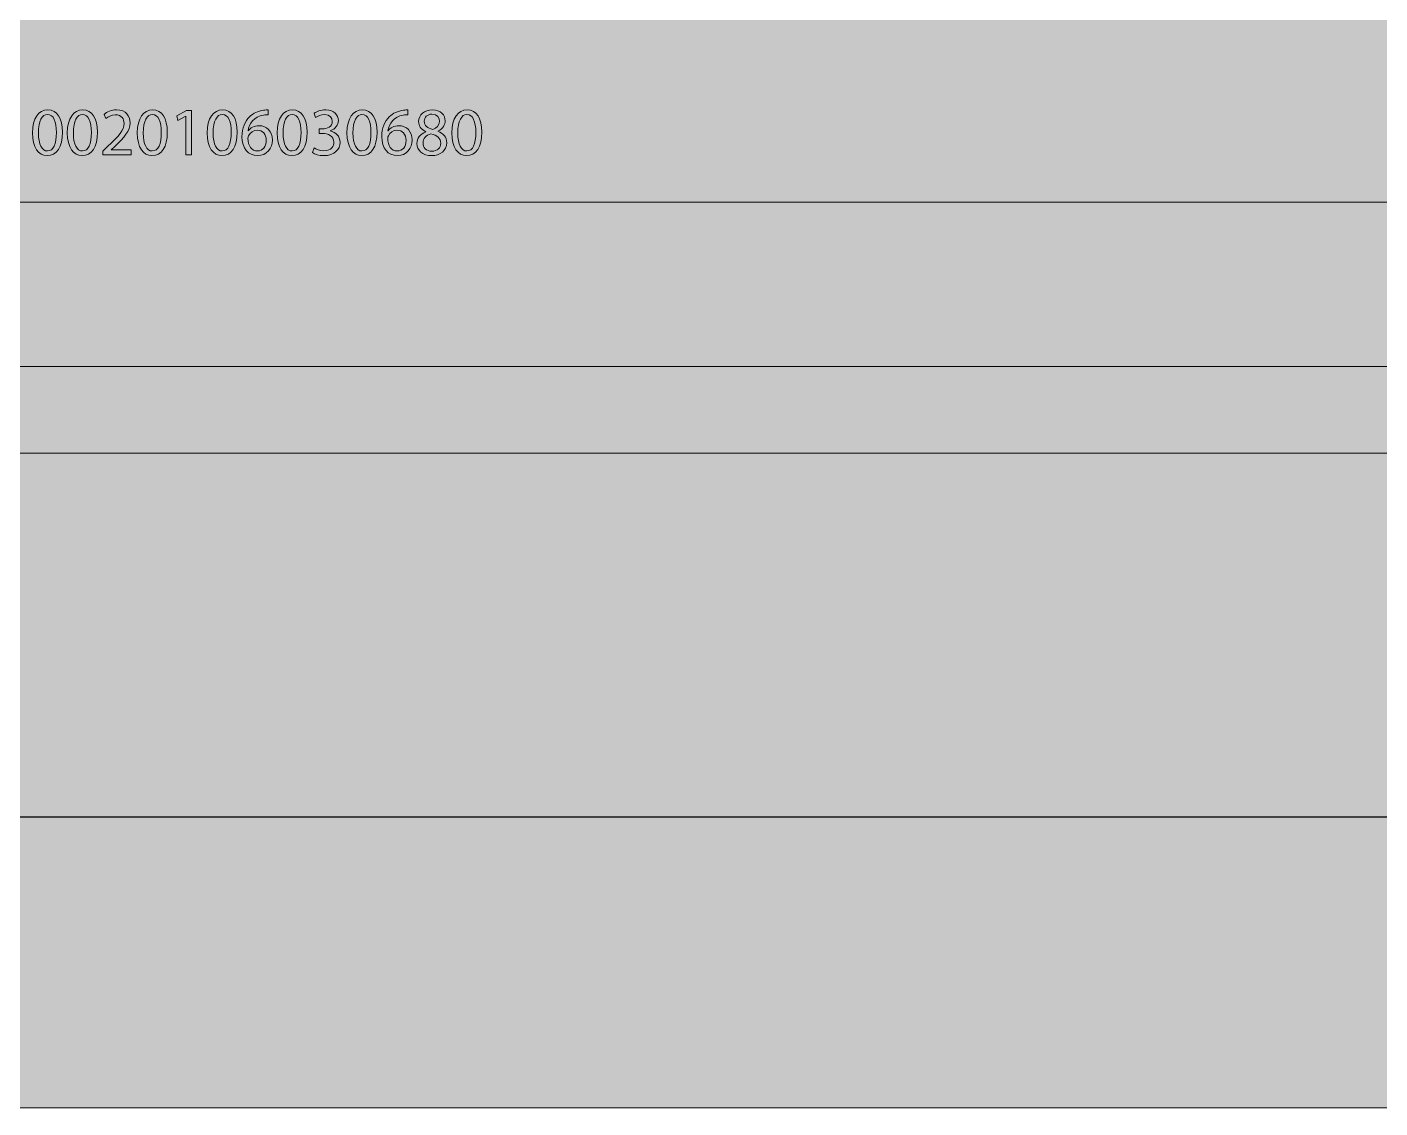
# Model space of a CAD drawing. Header units: inches. Extents: x -1481 to -429, y -1676 to -696.
# Drawn here: x -827.76 to -800.39, y -985.73 to -963.86 of the extents above; entities that cross this region are included whole.
import ezdxf

# ---------------------------------------------------------------- set-up
doc = ezdxf.new("R2010")
doc.units = ezdxf.units.IN
doc.header["$MEASUREMENT"] = 0
doc.layers.add('Layer 1', color=7, linetype='Continuous')

# ---------------------------------------------------------------- blocks, each defined once
blk = doc.blocks.new('block 233')
at = {"layer": 'Layer 1', "true_color": 0x009344}
h = blk.add_hatch(color=114, dxfattribs=at)
h.dxf.hatch_style = 2
h.paths.add_polyline_path([(-693.785, -985.727), (-933.785, -985.727), (-933.785, -695.727), (-693.785, -695.727)])
at = {"layer": 'Layer 1', "lineweight": 0}
blk.add_lwpolyline([(-693.785, -985.727), (-933.785, -985.727), (-933.785, -695.727), (-693.785, -695.727), (-693.785, -985.727)], dxfattribs=at)
blk = doc.blocks.new('block 299')
at = {"layer": 'Layer 1', "color": 40, "lineweight": 30, "true_color": 0xf9a01b}
blk.add_lwpolyline([(-834.071, -776.717), (-795.008, -776.717), (-795.008, -979.845), (-834.071, -979.845), (-834.071, -776.717)], dxfattribs=at)
blk = doc.blocks.new('block 298')
at = {"layer": 'Layer 1', "true_color": 0x49c6ea}
h = blk.add_hatch(color=133, dxfattribs=at)
h.dxf.hatch_style = 2
h.paths.add_polyline_path([(-918.978, -972.482), (-748.663, -972.482), (-748.663, -755.291), (-918.978, -755.291)])
h = blk.add_hatch(color=133, dxfattribs=at)
h.dxf.hatch_style = 2
h.paths.add_polyline_path([(-907.24, -967.404), (-761.143, -967.404), (-761.143, -765.838), (-907.24, -765.838)])
at = {"layer": 'Layer 1', "lineweight": 0}
for points in [[(-918.978, -972.482), (-748.663, -972.482), (-748.663, -755.291), (-918.978, -755.291), (-918.978, -972.482)], [(-918.978, -972.482), (-748.663, -972.482), (-748.663, -755.291), (-918.978, -755.291), (-918.978, -972.482)], [(-907.24, -967.404), (-761.143, -967.404), (-761.143, -765.838), (-907.24, -765.838), (-907.24, -967.404)]]:
    blk.add_lwpolyline(points, dxfattribs=at)
at = {"layer": 'Layer 1'}
blk.add_blockref('block 299', (0, 0), dxfattribs=at)
blk = doc.blocks.new('block 311')
at = {"layer": 'Layer 1', "true_color": 0x231f20}
h = blk.add_hatch(color=250, dxfattribs=at)
h.dxf.hatch_style = 2
edge = h.paths.add_edge_path()
edge.add_spline(control_points=[(-827.04, -965.988), (-827.04, -966.293), (-827.153, -966.461), (-827.351, -966.461), (-827.526, -966.461), (-827.645, -966.297), (-827.648, -966), (-827.648, -965.7), (-827.518, -965.535), (-827.336, -965.535), (-827.147, -965.535), (-827.04, -965.703), (-827.04, -965.988)], knot_values=[0, 0, 0, 0, 1, 1, 1, 2, 2, 2, 3, 3, 3, 4, 4, 4, 4], degree=3, periodic=1)
edge = h.paths.add_edge_path()
edge.add_spline(control_points=[(-827.526, -966.002), (-827.526, -966.235), (-827.455, -966.367), (-827.344, -966.367), (-827.22, -966.367), (-827.161, -966.222), (-827.161, -965.994), (-827.161, -965.773), (-827.218, -965.628), (-827.343, -965.628), (-827.449, -965.628), (-827.526, -965.758), (-827.526, -966.002)], knot_values=[0, 0, 0, 0, 1, 1, 1, 2, 2, 2, 3, 3, 3, 4, 4, 4, 4], degree=3, periodic=1)
h = blk.add_hatch(color=250, dxfattribs=at)
h.dxf.hatch_style = 2
edge = h.paths.add_edge_path()
edge.add_spline(control_points=[(-826.333, -965.988), (-826.333, -966.293), (-826.446, -966.461), (-826.644, -966.461), (-826.819, -966.461), (-826.938, -966.297), (-826.941, -966), (-826.941, -965.7), (-826.811, -965.535), (-826.629, -965.535), (-826.44, -965.535), (-826.333, -965.703), (-826.333, -965.988)], knot_values=[0, 0, 0, 0, 1, 1, 1, 2, 2, 2, 3, 3, 3, 4, 4, 4, 4], degree=3, periodic=1)
edge = h.paths.add_edge_path()
edge.add_spline(control_points=[(-826.819, -966.002), (-826.819, -966.235), (-826.748, -966.367), (-826.637, -966.367), (-826.513, -966.367), (-826.454, -966.222), (-826.454, -965.994), (-826.454, -965.773), (-826.511, -965.628), (-826.636, -965.628), (-826.742, -965.628), (-826.819, -965.758), (-826.819, -966.002)], knot_values=[0, 0, 0, 0, 1, 1, 1, 2, 2, 2, 3, 3, 3, 4, 4, 4, 4], degree=3, periodic=1)
h = blk.add_hatch(color=250, dxfattribs=at)
h.dxf.hatch_style = 2
edge = h.paths.add_edge_path()
edge.add_spline(control_points=[(-826.221, -966.445), (-826.221, -966.445), (-826.221, -966.371), (-826.221, -966.371), (-826.221, -966.371), (-826.126, -966.279), (-826.126, -966.279), (-825.897, -966.061), (-825.794, -965.945), (-825.793, -965.81), (-825.793, -965.719), (-825.837, -965.635), (-825.971, -965.635), (-826.052, -965.635), (-826.119, -965.677), (-826.161, -965.711), (-826.161, -965.711), (-826.199, -965.626), (-826.199, -965.626), (-826.137, -965.573), (-826.049, -965.535), (-825.946, -965.535), (-825.753, -965.535), (-825.671, -965.667), (-825.671, -965.795), (-825.671, -965.96), (-825.791, -966.094), (-825.98, -966.276), (-825.98, -966.276), (-826.052, -966.342), (-826.052, -966.342), (-826.052, -966.342), (-826.052, -966.345), (-826.052, -966.345), (-826.052, -966.345), (-825.649, -966.345), (-825.649, -966.345), (-825.649, -966.345), (-825.649, -966.445), (-825.649, -966.445), (-825.649, -966.445), (-826.221, -966.445), (-826.221, -966.445)], knot_values=[0, 0, 0, 0, 1, 1, 1, 2, 2, 2, 3, 3, 3, 4, 4, 4, 5, 5, 5, 6, 6, 6, 7, 7, 7, 8, 8, 8, 9, 9, 9, 10, 10, 10, 11, 11, 11, 12, 12, 12, 13, 13, 13, 14, 14, 14, 14], degree=3, periodic=1)
h = blk.add_hatch(color=250, dxfattribs=at)
h.dxf.hatch_style = 2
edge = h.paths.add_edge_path()
edge.add_spline(control_points=[(-824.919, -965.988), (-824.919, -966.293), (-825.032, -966.461), (-825.231, -966.461), (-825.406, -966.461), (-825.524, -966.297), (-825.527, -966), (-825.527, -965.7), (-825.397, -965.535), (-825.215, -965.535), (-825.027, -965.535), (-824.919, -965.703), (-824.919, -965.988)], knot_values=[0, 0, 0, 0, 1, 1, 1, 2, 2, 2, 3, 3, 3, 4, 4, 4, 4], degree=3, periodic=1)
edge = h.paths.add_edge_path()
edge.add_spline(control_points=[(-825.406, -966.002), (-825.406, -966.235), (-825.334, -966.367), (-825.224, -966.367), (-825.1, -966.367), (-825.04, -966.222), (-825.04, -965.994), (-825.04, -965.773), (-825.097, -965.628), (-825.222, -965.628), (-825.328, -965.628), (-825.406, -965.758), (-825.406, -966.002)], knot_values=[0, 0, 0, 0, 1, 1, 1, 2, 2, 2, 3, 3, 3, 4, 4, 4, 4], degree=3, periodic=1)
h = blk.add_hatch(color=250, dxfattribs=at)
h.dxf.hatch_style = 2
h.paths.add_polyline_path([(-824.544, -965.663), (-824.547, -965.663), (-824.703, -965.747), (-824.726, -965.655), (-824.53, -965.55), (-824.427, -965.55), (-824.427, -966.445), (-824.544, -966.445)])
h = blk.add_hatch(color=250, dxfattribs=at)
h.dxf.hatch_style = 2
edge = h.paths.add_edge_path()
edge.add_spline(control_points=[(-823.505, -965.988), (-823.505, -966.293), (-823.618, -966.461), (-823.817, -966.461), (-823.992, -966.461), (-824.11, -966.297), (-824.113, -966), (-824.113, -965.7), (-823.983, -965.535), (-823.801, -965.535), (-823.613, -965.535), (-823.505, -965.703), (-823.505, -965.988)], knot_values=[0, 0, 0, 0, 1, 1, 1, 2, 2, 2, 3, 3, 3, 4, 4, 4, 4], degree=3, periodic=1)
edge = h.paths.add_edge_path()
edge.add_spline(control_points=[(-823.992, -966.002), (-823.992, -966.235), (-823.92, -966.367), (-823.81, -966.367), (-823.686, -966.367), (-823.626, -966.222), (-823.626, -965.994), (-823.626, -965.773), (-823.683, -965.628), (-823.808, -965.628), (-823.914, -965.628), (-823.992, -965.758), (-823.992, -966.002)], knot_values=[0, 0, 0, 0, 1, 1, 1, 2, 2, 2, 3, 3, 3, 4, 4, 4, 4], degree=3, periodic=1)
h = blk.add_hatch(color=250, dxfattribs=at)
h.dxf.hatch_style = 2
edge = h.paths.add_edge_path()
edge.add_spline(control_points=[(-822.882, -965.635), (-822.907, -965.634), (-822.939, -965.635), (-822.973, -965.641), (-823.163, -965.672), (-823.264, -965.812), (-823.285, -965.959), (-823.285, -965.959), (-823.281, -965.959), (-823.281, -965.959), (-823.238, -965.903), (-823.163, -965.856), (-823.064, -965.856), (-822.906, -965.856), (-822.794, -965.97), (-822.794, -966.145), (-822.794, -966.309), (-822.906, -966.461), (-823.092, -966.461), (-823.283, -966.461), (-823.409, -966.312), (-823.409, -966.079), (-823.409, -965.903), (-823.345, -965.763), (-823.257, -965.675), (-823.183, -965.602), (-823.084, -965.557), (-822.971, -965.543), (-822.935, -965.537), (-822.904, -965.536), (-822.882, -965.536), (-822.882, -965.536), (-822.882, -965.635), (-822.882, -965.635)], knot_values=[0, 0, 0, 0, 1, 1, 1, 2, 2, 2, 3, 3, 3, 4, 4, 4, 5, 5, 5, 6, 6, 6, 7, 7, 7, 8, 8, 8, 9, 9, 9, 10, 10, 10, 11, 11, 11, 11], degree=3, periodic=1)
edge = h.paths.add_edge_path()
edge.add_spline(control_points=[(-822.917, -966.152), (-822.917, -966.024), (-822.99, -965.947), (-823.101, -965.947), (-823.174, -965.947), (-823.242, -965.992), (-823.275, -966.057), (-823.283, -966.071), (-823.289, -966.089), (-823.289, -966.111), (-823.286, -966.258), (-823.219, -966.367), (-823.092, -966.367), (-822.987, -966.367), (-822.917, -966.28), (-822.917, -966.152)], knot_values=[0, 0, 0, 0, 1, 1, 1, 2, 2, 2, 3, 3, 3, 4, 4, 4, 5, 5, 5, 5], degree=3, periodic=1)
h = blk.add_hatch(color=250, dxfattribs=at)
h.dxf.hatch_style = 2
edge = h.paths.add_edge_path()
edge.add_spline(control_points=[(-822.091, -965.988), (-822.091, -966.293), (-822.204, -966.461), (-822.403, -966.461), (-822.578, -966.461), (-822.696, -966.297), (-822.699, -966), (-822.699, -965.7), (-822.57, -965.535), (-822.388, -965.535), (-822.199, -965.535), (-822.091, -965.703), (-822.091, -965.988)], knot_values=[0, 0, 0, 0, 1, 1, 1, 2, 2, 2, 3, 3, 3, 4, 4, 4, 4], degree=3, periodic=1)
edge = h.paths.add_edge_path()
edge.add_spline(control_points=[(-822.578, -966.002), (-822.578, -966.235), (-822.506, -966.367), (-822.396, -966.367), (-822.272, -966.367), (-822.213, -966.222), (-822.213, -965.994), (-822.213, -965.773), (-822.269, -965.628), (-822.395, -965.628), (-822.501, -965.628), (-822.578, -965.758), (-822.578, -966.002)], knot_values=[0, 0, 0, 0, 1, 1, 1, 2, 2, 2, 3, 3, 3, 4, 4, 4, 4], degree=3, periodic=1)
h = blk.add_hatch(color=250, dxfattribs=at)
h.dxf.hatch_style = 2
edge = h.paths.add_edge_path()
edge.add_spline(control_points=[(-821.951, -966.306), (-821.916, -966.328), (-821.836, -966.363), (-821.752, -966.363), (-821.597, -966.363), (-821.548, -966.264), (-821.55, -966.189), (-821.551, -966.064), (-821.664, -966.01), (-821.781, -966.01), (-821.781, -966.01), (-821.849, -966.01), (-821.849, -966.01), (-821.849, -966.01), (-821.849, -965.919), (-821.849, -965.919), (-821.849, -965.919), (-821.781, -965.919), (-821.781, -965.919), (-821.693, -965.919), (-821.581, -965.874), (-821.581, -965.768), (-821.581, -965.696), (-821.627, -965.632), (-821.739, -965.632), (-821.81, -965.632), (-821.879, -965.664), (-821.918, -965.692), (-821.918, -965.692), (-821.949, -965.604), (-821.949, -965.604), (-821.903, -965.569), (-821.812, -965.535), (-821.715, -965.535), (-821.539, -965.535), (-821.459, -965.639), (-821.459, -965.748), (-821.459, -965.841), (-821.514, -965.919), (-821.624, -965.959), (-821.624, -965.959), (-821.624, -965.962), (-821.624, -965.962), (-821.514, -965.984), (-821.424, -966.067), (-821.424, -966.192), (-821.424, -966.335), (-821.536, -966.461), (-821.751, -966.461), (-821.852, -966.461), (-821.94, -966.429), (-821.984, -966.4), (-821.984, -966.4), (-821.951, -966.306), (-821.951, -966.306)], knot_values=[0, 0, 0, 0, 1, 1, 1, 2, 2, 2, 3, 3, 3, 4, 4, 4, 5, 5, 5, 6, 6, 6, 7, 7, 7, 8, 8, 8, 9, 9, 9, 10, 10, 10, 11, 11, 11, 12, 12, 12, 13, 13, 13, 14, 14, 14, 15, 15, 15, 16, 16, 16, 17, 17, 17, 18, 18, 18, 18], degree=3, periodic=1)
h = blk.add_hatch(color=250, dxfattribs=at)
h.dxf.hatch_style = 2
edge = h.paths.add_edge_path()
edge.add_spline(control_points=[(-820.677, -965.988), (-820.677, -966.293), (-820.79, -966.461), (-820.989, -966.461), (-821.164, -966.461), (-821.282, -966.297), (-821.285, -966), (-821.285, -965.7), (-821.156, -965.535), (-820.974, -965.535), (-820.785, -965.535), (-820.677, -965.703), (-820.677, -965.988)], knot_values=[0, 0, 0, 0, 1, 1, 1, 2, 2, 2, 3, 3, 3, 4, 4, 4, 4], degree=3, periodic=1)
edge = h.paths.add_edge_path()
edge.add_spline(control_points=[(-821.164, -966.002), (-821.164, -966.235), (-821.092, -966.367), (-820.982, -966.367), (-820.858, -966.367), (-820.799, -966.222), (-820.799, -965.994), (-820.799, -965.773), (-820.855, -965.628), (-820.981, -965.628), (-821.087, -965.628), (-821.164, -965.758), (-821.164, -966.002)], knot_values=[0, 0, 0, 0, 1, 1, 1, 2, 2, 2, 3, 3, 3, 4, 4, 4, 4], degree=3, periodic=1)
h = blk.add_hatch(color=250, dxfattribs=at)
h.dxf.hatch_style = 2
edge = h.paths.add_edge_path()
edge.add_spline(control_points=[(-820.055, -965.635), (-820.079, -965.634), (-820.111, -965.635), (-820.146, -965.641), (-820.336, -965.672), (-820.436, -965.812), (-820.457, -965.959), (-820.457, -965.959), (-820.453, -965.959), (-820.453, -965.959), (-820.41, -965.903), (-820.336, -965.856), (-820.236, -965.856), (-820.078, -965.856), (-819.966, -965.97), (-819.966, -966.145), (-819.966, -966.309), (-820.078, -966.461), (-820.264, -966.461), (-820.456, -966.461), (-820.581, -966.312), (-820.581, -966.079), (-820.581, -965.903), (-820.518, -965.763), (-820.429, -965.675), (-820.355, -965.602), (-820.256, -965.557), (-820.143, -965.543), (-820.107, -965.537), (-820.077, -965.536), (-820.055, -965.536), (-820.055, -965.536), (-820.055, -965.635), (-820.055, -965.635)], knot_values=[0, 0, 0, 0, 1, 1, 1, 2, 2, 2, 3, 3, 3, 4, 4, 4, 5, 5, 5, 6, 6, 6, 7, 7, 7, 8, 8, 8, 9, 9, 9, 10, 10, 10, 11, 11, 11, 11], degree=3, periodic=1)
edge = h.paths.add_edge_path()
edge.add_spline(control_points=[(-820.089, -966.152), (-820.089, -966.024), (-820.162, -965.947), (-820.274, -965.947), (-820.347, -965.947), (-820.414, -965.992), (-820.447, -966.057), (-820.456, -966.071), (-820.461, -966.089), (-820.461, -966.111), (-820.458, -966.258), (-820.391, -966.367), (-820.264, -966.367), (-820.159, -966.367), (-820.089, -966.28), (-820.089, -966.152)], knot_values=[0, 0, 0, 0, 1, 1, 1, 2, 2, 2, 3, 3, 3, 4, 4, 4, 5, 5, 5, 5], degree=3, periodic=1)
h = blk.add_hatch(color=250, dxfattribs=at)
h.dxf.hatch_style = 2
edge = h.paths.add_edge_path()
edge.add_spline(control_points=[(-819.87, -966.218), (-819.87, -966.105), (-819.802, -966.025), (-819.692, -965.978), (-819.692, -965.978), (-819.694, -965.974), (-819.694, -965.974), (-819.793, -965.927), (-819.835, -965.85), (-819.835, -965.773), (-819.835, -965.631), (-819.716, -965.535), (-819.558, -965.535), (-819.385, -965.535), (-819.298, -965.643), (-819.298, -965.755), (-819.298, -965.831), (-819.335, -965.912), (-819.445, -965.965), (-819.445, -965.965), (-819.445, -965.969), (-819.445, -965.969), (-819.334, -966.013), (-819.265, -966.091), (-819.265, -966.2), (-819.265, -966.356), (-819.399, -966.461), (-819.57, -966.461), (-819.757, -966.461), (-819.87, -966.349), (-819.87, -966.218)], knot_values=[0, 0, 0, 0, 1, 1, 1, 2, 2, 2, 3, 3, 3, 4, 4, 4, 5, 5, 5, 6, 6, 6, 7, 7, 7, 8, 8, 8, 9, 9, 9, 10, 10, 10, 10], degree=3, periodic=1)
edge = h.paths.add_edge_path()
edge.add_spline(control_points=[(-819.388, -966.213), (-819.388, -966.104), (-819.463, -966.051), (-819.585, -966.017), (-819.689, -966.047), (-819.746, -966.116), (-819.746, -966.202), (-819.75, -966.293), (-819.681, -966.372), (-819.567, -966.372), (-819.458, -966.372), (-819.388, -966.305), (-819.388, -966.213)], knot_values=[0, 0, 0, 0, 1, 1, 1, 2, 2, 2, 3, 3, 3, 4, 4, 4, 4], degree=3, periodic=1)
edge = h.paths.add_edge_path()
edge.add_spline(control_points=[(-819.721, -965.765), (-819.721, -965.854), (-819.654, -965.903), (-819.55, -965.93), (-819.473, -965.904), (-819.414, -965.849), (-819.414, -965.768), (-819.414, -965.696), (-819.457, -965.621), (-819.565, -965.621), (-819.666, -965.621), (-819.721, -965.688), (-819.721, -965.765)], knot_values=[0, 0, 0, 0, 1, 1, 1, 2, 2, 2, 3, 3, 3, 4, 4, 4, 4], degree=3, periodic=1)
h = blk.add_hatch(color=250, dxfattribs=at)
h.dxf.hatch_style = 2
edge = h.paths.add_edge_path()
edge.add_spline(control_points=[(-818.557, -965.988), (-818.557, -966.293), (-818.67, -966.461), (-818.868, -966.461), (-819.043, -966.461), (-819.162, -966.297), (-819.165, -966), (-819.165, -965.7), (-819.035, -965.535), (-818.853, -965.535), (-818.664, -965.535), (-818.557, -965.703), (-818.557, -965.988)], knot_values=[0, 0, 0, 0, 1, 1, 1, 2, 2, 2, 3, 3, 3, 4, 4, 4, 4], degree=3, periodic=1)
edge = h.paths.add_edge_path()
edge.add_spline(control_points=[(-819.043, -966.002), (-819.043, -966.235), (-818.972, -966.367), (-818.861, -966.367), (-818.737, -966.367), (-818.678, -966.222), (-818.678, -965.994), (-818.678, -965.773), (-818.735, -965.628), (-818.86, -965.628), (-818.966, -965.628), (-819.043, -965.758), (-819.043, -966.002)], knot_values=[0, 0, 0, 0, 1, 1, 1, 2, 2, 2, 3, 3, 3, 4, 4, 4, 4], degree=3, periodic=1)
at = {"layer": 'Layer 1', "lineweight": 0}
blk.add_lwpolyline([(-824.544, -965.663), (-824.547, -965.663), (-824.703, -965.747), (-824.726, -965.655), (-824.53, -965.55), (-824.427, -965.55), (-824.427, -966.445), (-824.544, -966.445), (-824.544, -965.663)], dxfattribs=at)
for points, knots in [([(-827.04, -965.988), (-827.04, -966.293), (-827.153, -966.461), (-827.351, -966.461), (-827.526, -966.461), (-827.645, -966.297), (-827.648, -966), (-827.648, -965.7), (-827.518, -965.535), (-827.336, -965.535), (-827.147, -965.535), (-827.04, -965.703), (-827.04, -965.988)], [0, 0, 0, 0, 1, 1, 1, 2, 2, 2, 3, 3, 3, 4, 4, 4, 4]), ([(-827.526, -966.002), (-827.526, -966.235), (-827.455, -966.367), (-827.344, -966.367), (-827.22, -966.367), (-827.161, -966.222), (-827.161, -965.994), (-827.161, -965.773), (-827.218, -965.628), (-827.343, -965.628), (-827.449, -965.628), (-827.526, -965.758), (-827.526, -966.002)], [0, 0, 0, 0, 1, 1, 1, 2, 2, 2, 3, 3, 3, 4, 4, 4, 4]), ([(-826.333, -965.988), (-826.333, -966.293), (-826.446, -966.461), (-826.644, -966.461), (-826.819, -966.461), (-826.938, -966.297), (-826.941, -966), (-826.941, -965.7), (-826.811, -965.535), (-826.629, -965.535), (-826.44, -965.535), (-826.333, -965.703), (-826.333, -965.988)], [0, 0, 0, 0, 1, 1, 1, 2, 2, 2, 3, 3, 3, 4, 4, 4, 4]), ([(-826.819, -966.002), (-826.819, -966.235), (-826.748, -966.367), (-826.637, -966.367), (-826.513, -966.367), (-826.454, -966.222), (-826.454, -965.994), (-826.454, -965.773), (-826.511, -965.628), (-826.636, -965.628), (-826.742, -965.628), (-826.819, -965.758), (-826.819, -966.002)], [0, 0, 0, 0, 1, 1, 1, 2, 2, 2, 3, 3, 3, 4, 4, 4, 4]), ([(-826.221, -966.445), (-826.221, -966.445), (-826.221, -966.371), (-826.221, -966.371), (-826.221, -966.371), (-826.126, -966.279), (-826.126, -966.279), (-825.897, -966.061), (-825.794, -965.945), (-825.793, -965.81), (-825.793, -965.719), (-825.837, -965.635), (-825.971, -965.635), (-826.052, -965.635), (-826.119, -965.677), (-826.161, -965.711), (-826.161, -965.711), (-826.199, -965.626), (-826.199, -965.626), (-826.137, -965.573), (-826.049, -965.535), (-825.946, -965.535), (-825.753, -965.535), (-825.671, -965.667), (-825.671, -965.795), (-825.671, -965.96), (-825.791, -966.094), (-825.98, -966.276), (-825.98, -966.276), (-826.052, -966.342), (-826.052, -966.342), (-826.052, -966.342), (-826.052, -966.345), (-826.052, -966.345), (-826.052, -966.345), (-825.649, -966.345), (-825.649, -966.345), (-825.649, -966.345), (-825.649, -966.445), (-825.649, -966.445), (-825.649, -966.445), (-826.221, -966.445), (-826.221, -966.445)], [0, 0, 0, 0, 1, 1, 1, 2, 2, 2, 3, 3, 3, 4, 4, 4, 5, 5, 5, 6, 6, 6, 7, 7, 7, 8, 8, 8, 9, 9, 9, 10, 10, 10, 11, 11, 11, 12, 12, 12, 13, 13, 13, 14, 14, 14, 14]), ([(-824.919, -965.988), (-824.919, -966.293), (-825.032, -966.461), (-825.231, -966.461), (-825.406, -966.461), (-825.524, -966.297), (-825.527, -966), (-825.527, -965.7), (-825.397, -965.535), (-825.215, -965.535), (-825.027, -965.535), (-824.919, -965.703), (-824.919, -965.988)], [0, 0, 0, 0, 1, 1, 1, 2, 2, 2, 3, 3, 3, 4, 4, 4, 4]), ([(-825.406, -966.002), (-825.406, -966.235), (-825.334, -966.367), (-825.224, -966.367), (-825.1, -966.367), (-825.04, -966.222), (-825.04, -965.994), (-825.04, -965.773), (-825.097, -965.628), (-825.222, -965.628), (-825.328, -965.628), (-825.406, -965.758), (-825.406, -966.002)], [0, 0, 0, 0, 1, 1, 1, 2, 2, 2, 3, 3, 3, 4, 4, 4, 4]), ([(-823.505, -965.988), (-823.505, -966.293), (-823.618, -966.461), (-823.817, -966.461), (-823.992, -966.461), (-824.11, -966.297), (-824.113, -966), (-824.113, -965.7), (-823.983, -965.535), (-823.801, -965.535), (-823.613, -965.535), (-823.505, -965.703), (-823.505, -965.988)], [0, 0, 0, 0, 1, 1, 1, 2, 2, 2, 3, 3, 3, 4, 4, 4, 4]), ([(-823.992, -966.002), (-823.992, -966.235), (-823.92, -966.367), (-823.81, -966.367), (-823.686, -966.367), (-823.626, -966.222), (-823.626, -965.994), (-823.626, -965.773), (-823.683, -965.628), (-823.808, -965.628), (-823.914, -965.628), (-823.992, -965.758), (-823.992, -966.002)], [0, 0, 0, 0, 1, 1, 1, 2, 2, 2, 3, 3, 3, 4, 4, 4, 4]), ([(-822.882, -965.635), (-822.907, -965.634), (-822.939, -965.635), (-822.973, -965.641), (-823.163, -965.672), (-823.264, -965.812), (-823.285, -965.959), (-823.285, -965.959), (-823.281, -965.959), (-823.281, -965.959), (-823.238, -965.903), (-823.163, -965.856), (-823.064, -965.856), (-822.906, -965.856), (-822.794, -965.97), (-822.794, -966.145), (-822.794, -966.309), (-822.906, -966.461), (-823.092, -966.461), (-823.283, -966.461), (-823.409, -966.312), (-823.409, -966.079), (-823.409, -965.903), (-823.345, -965.763), (-823.257, -965.675), (-823.183, -965.602), (-823.084, -965.557), (-822.971, -965.543), (-822.935, -965.537), (-822.904, -965.536), (-822.882, -965.536), (-822.882, -965.536), (-822.882, -965.635), (-822.882, -965.635)], [0, 0, 0, 0, 1, 1, 1, 2, 2, 2, 3, 3, 3, 4, 4, 4, 5, 5, 5, 6, 6, 6, 7, 7, 7, 8, 8, 8, 9, 9, 9, 10, 10, 10, 11, 11, 11, 11]), ([(-822.091, -965.988), (-822.091, -966.293), (-822.204, -966.461), (-822.403, -966.461), (-822.578, -966.461), (-822.696, -966.297), (-822.699, -966), (-822.699, -965.7), (-822.57, -965.535), (-822.388, -965.535), (-822.199, -965.535), (-822.091, -965.703), (-822.091, -965.988)], [0, 0, 0, 0, 1, 1, 1, 2, 2, 2, 3, 3, 3, 4, 4, 4, 4]), ([(-822.578, -966.002), (-822.578, -966.235), (-822.506, -966.367), (-822.396, -966.367), (-822.272, -966.367), (-822.213, -966.222), (-822.213, -965.994), (-822.213, -965.773), (-822.269, -965.628), (-822.395, -965.628), (-822.501, -965.628), (-822.578, -965.758), (-822.578, -966.002)], [0, 0, 0, 0, 1, 1, 1, 2, 2, 2, 3, 3, 3, 4, 4, 4, 4]), ([(-821.951, -966.306), (-821.916, -966.328), (-821.836, -966.363), (-821.752, -966.363), (-821.597, -966.363), (-821.548, -966.264), (-821.55, -966.189), (-821.551, -966.064), (-821.664, -966.01), (-821.781, -966.01), (-821.781, -966.01), (-821.849, -966.01), (-821.849, -966.01), (-821.849, -966.01), (-821.849, -965.919), (-821.849, -965.919), (-821.849, -965.919), (-821.781, -965.919), (-821.781, -965.919), (-821.693, -965.919), (-821.581, -965.874), (-821.581, -965.768), (-821.581, -965.696), (-821.627, -965.632), (-821.739, -965.632), (-821.81, -965.632), (-821.879, -965.664), (-821.918, -965.692), (-821.918, -965.692), (-821.949, -965.604), (-821.949, -965.604), (-821.903, -965.569), (-821.812, -965.535), (-821.715, -965.535), (-821.539, -965.535), (-821.459, -965.639), (-821.459, -965.748), (-821.459, -965.841), (-821.514, -965.919), (-821.624, -965.959), (-821.624, -965.959), (-821.624, -965.962), (-821.624, -965.962), (-821.514, -965.984), (-821.424, -966.067), (-821.424, -966.192), (-821.424, -966.335), (-821.536, -966.461), (-821.751, -966.461), (-821.852, -966.461), (-821.94, -966.429), (-821.984, -966.4), (-821.984, -966.4), (-821.951, -966.306), (-821.951, -966.306)], [0, 0, 0, 0, 1, 1, 1, 2, 2, 2, 3, 3, 3, 4, 4, 4, 5, 5, 5, 6, 6, 6, 7, 7, 7, 8, 8, 8, 9, 9, 9, 10, 10, 10, 11, 11, 11, 12, 12, 12, 13, 13, 13, 14, 14, 14, 15, 15, 15, 16, 16, 16, 17, 17, 17, 18, 18, 18, 18]), ([(-820.677, -965.988), (-820.677, -966.293), (-820.79, -966.461), (-820.989, -966.461), (-821.164, -966.461), (-821.282, -966.297), (-821.285, -966), (-821.285, -965.7), (-821.156, -965.535), (-820.974, -965.535), (-820.785, -965.535), (-820.677, -965.703), (-820.677, -965.988)], [0, 0, 0, 0, 1, 1, 1, 2, 2, 2, 3, 3, 3, 4, 4, 4, 4]), ([(-821.164, -966.002), (-821.164, -966.235), (-821.092, -966.367), (-820.982, -966.367), (-820.858, -966.367), (-820.799, -966.222), (-820.799, -965.994), (-820.799, -965.773), (-820.855, -965.628), (-820.981, -965.628), (-821.087, -965.628), (-821.164, -965.758), (-821.164, -966.002)], [0, 0, 0, 0, 1, 1, 1, 2, 2, 2, 3, 3, 3, 4, 4, 4, 4]), ([(-820.055, -965.635), (-820.079, -965.634), (-820.111, -965.635), (-820.146, -965.641), (-820.336, -965.672), (-820.436, -965.812), (-820.457, -965.959), (-820.457, -965.959), (-820.453, -965.959), (-820.453, -965.959), (-820.41, -965.903), (-820.336, -965.856), (-820.236, -965.856), (-820.078, -965.856), (-819.966, -965.97), (-819.966, -966.145), (-819.966, -966.309), (-820.078, -966.461), (-820.264, -966.461), (-820.456, -966.461), (-820.581, -966.312), (-820.581, -966.079), (-820.581, -965.903), (-820.518, -965.763), (-820.429, -965.675), (-820.355, -965.602), (-820.256, -965.557), (-820.143, -965.543), (-820.107, -965.537), (-820.077, -965.536), (-820.055, -965.536), (-820.055, -965.536), (-820.055, -965.635), (-820.055, -965.635)], [0, 0, 0, 0, 1, 1, 1, 2, 2, 2, 3, 3, 3, 4, 4, 4, 5, 5, 5, 6, 6, 6, 7, 7, 7, 8, 8, 8, 9, 9, 9, 10, 10, 10, 11, 11, 11, 11]), ([(-819.87, -966.218), (-819.87, -966.105), (-819.802, -966.025), (-819.692, -965.978), (-819.692, -965.978), (-819.694, -965.974), (-819.694, -965.974), (-819.793, -965.927), (-819.835, -965.85), (-819.835, -965.773), (-819.835, -965.631), (-819.716, -965.535), (-819.558, -965.535), (-819.385, -965.535), (-819.298, -965.643), (-819.298, -965.755), (-819.298, -965.831), (-819.335, -965.912), (-819.445, -965.965), (-819.445, -965.965), (-819.445, -965.969), (-819.445, -965.969), (-819.334, -966.013), (-819.265, -966.091), (-819.265, -966.2), (-819.265, -966.356), (-819.399, -966.461), (-819.57, -966.461), (-819.757, -966.461), (-819.87, -966.349), (-819.87, -966.218)], [0, 0, 0, 0, 1, 1, 1, 2, 2, 2, 3, 3, 3, 4, 4, 4, 5, 5, 5, 6, 6, 6, 7, 7, 7, 8, 8, 8, 9, 9, 9, 10, 10, 10, 10]), ([(-819.721, -965.765), (-819.721, -965.854), (-819.654, -965.903), (-819.55, -965.93), (-819.473, -965.904), (-819.414, -965.849), (-819.414, -965.768), (-819.414, -965.696), (-819.457, -965.621), (-819.565, -965.621), (-819.666, -965.621), (-819.721, -965.688), (-819.721, -965.765)], [0, 0, 0, 0, 1, 1, 1, 2, 2, 2, 3, 3, 3, 4, 4, 4, 4]), ([(-818.557, -965.988), (-818.557, -966.293), (-818.67, -966.461), (-818.868, -966.461), (-819.043, -966.461), (-819.162, -966.297), (-819.165, -966), (-819.165, -965.7), (-819.035, -965.535), (-818.853, -965.535), (-818.664, -965.535), (-818.557, -965.703), (-818.557, -965.988)], [0, 0, 0, 0, 1, 1, 1, 2, 2, 2, 3, 3, 3, 4, 4, 4, 4]), ([(-819.043, -966.002), (-819.043, -966.235), (-818.972, -966.367), (-818.861, -966.367), (-818.737, -966.367), (-818.678, -966.222), (-818.678, -965.994), (-818.678, -965.773), (-818.735, -965.628), (-818.86, -965.628), (-818.966, -965.628), (-819.043, -965.758), (-819.043, -966.002)], [0, 0, 0, 0, 1, 1, 1, 2, 2, 2, 3, 3, 3, 4, 4, 4, 4]), ([(-822.917, -966.152), (-822.917, -966.024), (-822.99, -965.947), (-823.101, -965.947), (-823.174, -965.947), (-823.242, -965.992), (-823.275, -966.057), (-823.283, -966.071), (-823.289, -966.089), (-823.289, -966.111), (-823.286, -966.258), (-823.219, -966.367), (-823.092, -966.367), (-822.987, -966.367), (-822.917, -966.28), (-822.917, -966.152)], [0, 0, 0, 0, 1, 1, 1, 2, 2, 2, 3, 3, 3, 4, 4, 4, 5, 5, 5, 5]), ([(-820.089, -966.152), (-820.089, -966.024), (-820.162, -965.947), (-820.274, -965.947), (-820.347, -965.947), (-820.414, -965.992), (-820.447, -966.057), (-820.456, -966.071), (-820.461, -966.089), (-820.461, -966.111), (-820.458, -966.258), (-820.391, -966.367), (-820.264, -966.367), (-820.159, -966.367), (-820.089, -966.28), (-820.089, -966.152)], [0, 0, 0, 0, 1, 1, 1, 2, 2, 2, 3, 3, 3, 4, 4, 4, 5, 5, 5, 5]), ([(-819.388, -966.213), (-819.388, -966.104), (-819.463, -966.051), (-819.585, -966.017), (-819.689, -966.047), (-819.746, -966.116), (-819.746, -966.202), (-819.75, -966.293), (-819.681, -966.372), (-819.567, -966.372), (-819.458, -966.372), (-819.388, -966.305), (-819.388, -966.213)], [0, 0, 0, 0, 1, 1, 1, 2, 2, 2, 3, 3, 3, 4, 4, 4, 4])]:
    blk.add_open_spline(points, degree=3, knots=knots, dxfattribs=at)
blk = doc.blocks.new('block 303')
at = {"layer": 'Layer 1', "lineweight": 0}
blk.add_lwpolyline([(-918.978, -972.482), (-748.663, -972.482), (-748.663, -755.291), (-918.978, -755.291), (-918.978, -972.482)], dxfattribs=at)
at = {"layer": 'Layer 1'}
blk.add_blockref('block 311', (0, 0), dxfattribs=at)
blk = doc.blocks.new('block 297')
at = {"layer": 'Layer 1', "lineweight": 0}
blk.add_lwpolyline([(-918.978, -972.482), (-748.663, -972.482), (-748.663, -755.291), (-918.978, -755.291), (-918.978, -972.482)], dxfattribs=at)
at = {"layer": 'Layer 1'}
for name in ['block 298', 'block 303']:
    blk.add_blockref(name, (0, 0), dxfattribs=at)

msp = doc.modelspace()

# ---------------------------------------------------------------- hatches: boundary and pattern name
at = {"layer": 'Layer 1', "true_color": 0x006738}
h = msp.add_hatch(color=116, dxfattribs=at)
h.dxf.hatch_style = 2
h.paths.add_polyline_path([(-749.015, -970.727), (-919.015, -970.727), (-919.015, -752.351), (-749.015, -752.351)])

# ---------------------------------------------------------------- linework, layer by layer
at = {"layer": 'Layer 1', "lineweight": 0}
msp.add_lwpolyline([(-749.015, -970.727), (-919.015, -970.727), (-919.015, -752.351), (-749.015, -752.351), (-749.015, -970.727)], dxfattribs=at)

# ---------------------------------------------------------------- block references
at = {"layer": 'Layer 1'}
for name in ['block 233', 'block 297']:
    msp.add_blockref(name, (0, 0), dxfattribs=at)

doc.saveas('drawing.dxf')
